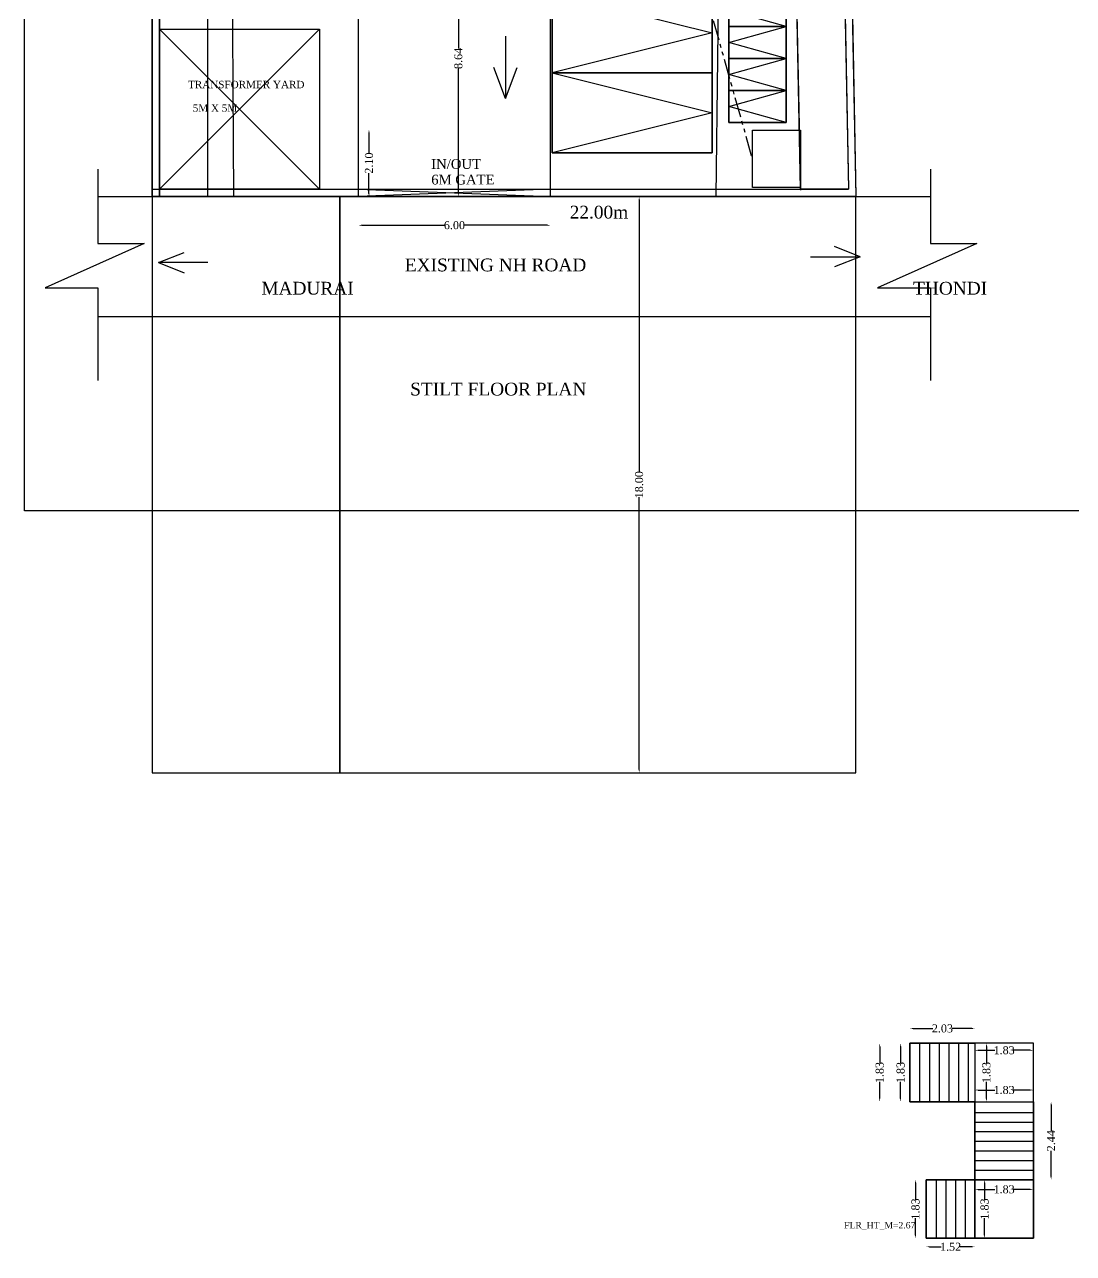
# Model space of a CAD drawing. Header units: metres. Extents: x 3520 to 17931, y 2577 to 6638.
# Drawn here: x 3520.48 to 3553.27, y 2583.76 to 2622.15 of the extents above; entities that cross this region are included whole.
import ezdxf

# ---------------------------------------------------------------- set-up
doc = ezdxf.new("R2010")
doc.units = ezdxf.units.M
doc.header["$MEASUREMENT"] = 0
doc.linetypes.add('PHANTOM2', pattern=[1.25, 0.625, -0.125, 0.125, -0.125, 0.125, -0.125])
for name, color, linetype in [('BLK_1_FLR_0_EXIT_WIDTH_STAIR', 1, 'Continuous'), ('BLK_1_FLR_0_STAIR_1', 7, 'Continuous'), ('BLK_1_FLR_0_STAIR_1_FLIGHT_1', 1, 'Continuous'), ('BLK_1_FLR_0_STAIR_1_FLIGHT_2', 1, 'Continuous'), ('BLK_1_FLR_0_STAIR_1_FLIGHT_3', 1, 'Continuous'), ('BLK_1_FLR_0_STAIR_1_LANDING_1', 1, 'Continuous'), ('BLK_1_FLR_0_STAIR_1_LANDING_2', 1, 'Continuous'), ('BLK_1_LVL_0_FRONT_SETBACK', 7, 'Continuous'), ('LOCATION_PLAN', 7, 'Continuous'), ('MAIN_GATE', 7, 'Continuous'), ('NOTIFIED_ROAD', 7, 'Continuous'), ('PARKING_SLOT', 7, 'Continuous'), ('PLOT_BOUNDARY', 7, 'Continuous'), ('ROAD_WIDTH', 7, 'Continuous'), ('RWH_1', 7, 'Continuous'), ('SEGREGATED_TOILET', 1, 'Continuous'), ('TRANSFORMER_YARD', 7, 'Continuous'), ('TWO_WHEELER_PARKING', 7, 'Continuous')]:
    doc.layers.add(name, color=color, linetype=linetype)
doc.styles.add('ANAND', font='times.ttf')
doc.styles.get("Standard").update_dxf_attribs({"font": 'times.ttf'})
doc.dimstyles.new('STANDARD$0', dxfattribs={"dimtxt": 0.25, "dimasz": 0.1, "dimexe": 2, "dimexo": 2, "dimgap": 0, "dimtad": 0, "dimzin": 0, "dimdsep": 46, "dimtxsty": 'ANAND', "dimcen": 0.0625, "dimdle": 2.5, "dimse1": 1, "dimse2": 1, "dimclrd": 2, "dimclre": 9, "dimadec": 0, "dimazin": 0, "dimtfac": 1, "dimtix": 1, "dimtofl": 0, "dimtmove": 2, "dimatfit": 3, "dimldrblk": 'OBLIQUE', "dimfxl": 0, "dimtolj": 1, "dimtzin": 0, "dimarcsym": 0})

# ---------------------------------------------------------------- blocks, each defined once
blk = doc.blocks.new('*D27')
at = {"color": 2, "lineweight": -2}
for p, q in [((3534.042, 2625.317), (3534.042, 2621.403)), ((3534.042, 2616.878), (3534.042, 2620.792))]:
    blk.add_line(p, q, dxfattribs=at)
at = {"color": 2}
for points in [[(3534.026, 2625.317), (3534.059, 2625.317), (3534.042, 2625.417)], [(3534.026, 2616.878), (3534.059, 2616.878), (3534.042, 2616.778)]]:
    blk.add_solid(points, dxfattribs=at)
at = {"layer": 'Defpoints', "color": 0}
for p in [(3533.595, 2625.417), (3533.595, 2616.778), (3534.042, 2616.778)]:
    blk.add_point(p, dxfattribs=at)
at = {"color": 0, "insert": (3534.042, 2621.097), "char_height": 0.25, "attachment_point": 5, "rotation": 90, "style": 'ANAND'}
blk.add_mtext('\\A1;8.64', dxfattribs=at)
blk = doc.blocks.new('_Oblique')
at = {"color": 0, "linetype": 'ByBlock', "lineweight": -2}
blk.add_line((-0.5, -0.5), (0.5, 0.5), dxfattribs=at)
blk = doc.blocks.new('*D69')
at = {"layer": 'Defpoints', "color": 0}
for p in [(3530.92, 2618.878), (3531.248, 2618.878), (3530.92, 2616.778)]:
    blk.add_point(p, dxfattribs=at)
at = {"layer": 'MAIN_GATE', "color": 2, "lineweight": -2}
for p, q in [((3531.248, 2618.778), (3531.248, 2618.141)), ((3531.248, 2616.878), (3531.248, 2617.516))]:
    blk.add_line(p, q, dxfattribs=at)
at = {"layer": 'MAIN_GATE', "color": 2}
for points in [[(3531.231, 2618.778), (3531.265, 2618.778), (3531.248, 2618.878)], [(3531.231, 2616.878), (3531.265, 2616.878), (3531.248, 2616.778)]]:
    blk.add_solid(points, dxfattribs=at)
at = {"layer": 'MAIN_GATE', "color": 0, "insert": (3531.248, 2617.828), "char_height": 0.25, "attachment_point": 5, "rotation": 90, "style": 'ANAND'}
blk.add_mtext('\\A1;2.10', dxfattribs=at)
blk = doc.blocks.new('*D70')
at = {"layer": 'Defpoints', "color": 0}
for p in [(3530.92, 2616.778), (3536.92, 2616.778), (3536.92, 2615.885)]:
    blk.add_point(p, dxfattribs=at)
at = {"layer": 'MAIN_GATE', "color": 2, "lineweight": -2}
for p, q in [((3531.02, 2615.885), (3533.612, 2615.885)), ((3536.82, 2615.885), (3534.229, 2615.885))]:
    blk.add_line(p, q, dxfattribs=at)
at = {"layer": 'MAIN_GATE', "color": 2}
for points in [[(3531.02, 2615.902), (3531.02, 2615.868), (3530.92, 2615.885)], [(3536.82, 2615.902), (3536.82, 2615.868), (3536.92, 2615.885)]]:
    blk.add_solid(points, dxfattribs=at)
at = {"layer": 'MAIN_GATE', "color": 0, "insert": (3533.92, 2615.885), "char_height": 0.25, "attachment_point": 5, "style": 'ANAND'}
blk.add_mtext('\\A1;6.00', dxfattribs=at)
blk = doc.blocks.new('*D71')
at = {"layer": 'Defpoints', "color": 0}
for p in [(3539.071, 2616.778), (3539.071, 2598.778), (3539.694, 2598.778)]:
    blk.add_point(p, dxfattribs=at)
at = {"layer": 'NOTIFIED_ROAD', "color": 2, "lineweight": -2}
for p, q in [((3539.694, 2616.678), (3539.694, 2608.165)), ((3539.694, 2598.878), (3539.694, 2607.391))]:
    blk.add_line(p, q, dxfattribs=at)
at = {"layer": 'NOTIFIED_ROAD', "color": 2}
for points in [[(3539.677, 2616.678), (3539.711, 2616.678), (3539.694, 2616.778)], [(3539.677, 2598.878), (3539.711, 2598.878), (3539.694, 2598.778)]]:
    blk.add_solid(points, dxfattribs=at)
at = {"layer": 'NOTIFIED_ROAD', "color": 0, "insert": (3539.694, 2607.778), "char_height": 0.25, "attachment_point": 5, "rotation": 90, "style": 'ANAND'}
blk.add_mtext('\\A1;18.00', dxfattribs=at)
blk = doc.blocks.new('*D124')
at = {"layer": 'BLK_1_FLR_0_STAIR_1_FLIGHT_3', "color": 2, "lineweight": -2}
for p, q in [((3548.769, 2583.968), (3549.135, 2583.968)), ((3550.088, 2583.968), (3549.722, 2583.968))]:
    blk.add_line(p, q, dxfattribs=at)
at = {"layer": 'BLK_1_FLR_0_STAIR_1_FLIGHT_3', "color": 2}
for points in [[(3548.769, 2583.985), (3548.769, 2583.952), (3548.669, 2583.968)], [(3550.088, 2583.985), (3550.088, 2583.952), (3550.188, 2583.968)]]:
    blk.add_solid(points, dxfattribs=at)
at = {"layer": 'Defpoints', "color": 0}
for p in [(3550.188, 2583.968), (3548.669, 2583.761), (3550.188, 2583.761)]:
    blk.add_point(p, dxfattribs=at)
at = {"layer": 'BLK_1_FLR_0_STAIR_1_FLIGHT_3', "color": 0, "insert": (3549.428, 2583.968), "char_height": 0.25, "attachment_point": 5, "style": 'ANAND'}
blk.add_mtext('\\A1;1.52', dxfattribs=at)
blk = doc.blocks.new('*D125')
at = {"layer": 'BLK_1_FLR_0_STAIR_1_FLIGHT_2', "color": 2, "lineweight": -2}
for p, q in [((3552.57, 2588.399), (3552.57, 2587.594)), ((3552.57, 2586.162), (3552.57, 2586.968))]:
    blk.add_line(p, q, dxfattribs=at)
at = {"layer": 'BLK_1_FLR_0_STAIR_1_FLIGHT_2', "color": 2}
for points in [[(3552.554, 2588.399), (3552.587, 2588.399), (3552.57, 2588.499)], [(3552.554, 2586.162), (3552.587, 2586.162), (3552.57, 2586.062)]]:
    blk.add_solid(points, dxfattribs=at)
at = {"layer": 'Defpoints', "color": 0}
for p in [(3550.997, 2588.499), (3552.57, 2588.499), (3550.997, 2586.062)]:
    blk.add_point(p, dxfattribs=at)
at = {"layer": 'BLK_1_FLR_0_STAIR_1_FLIGHT_2', "color": 0, "insert": (3552.57, 2587.281), "char_height": 0.25, "attachment_point": 5, "rotation": 90, "style": 'ANAND'}
blk.add_mtext('\\A1;2.44', dxfattribs=at)
blk = doc.blocks.new('*D126')
at = {"layer": 'BLK_1_FLR_0_STAIR_1_FLIGHT_1', "color": 2, "lineweight": -2}
for p, q in [((3548.257, 2590.789), (3548.869, 2590.789)), ((3550.088, 2590.789), (3549.476, 2590.789))]:
    blk.add_line(p, q, dxfattribs=at)
at = {"layer": 'BLK_1_FLR_0_STAIR_1_FLIGHT_1', "color": 2}
for points in [[(3548.257, 2590.806), (3548.257, 2590.772), (3548.157, 2590.789)], [(3550.088, 2590.806), (3550.088, 2590.772), (3550.188, 2590.789)]]:
    blk.add_solid(points, dxfattribs=at)
at = {"layer": 'Defpoints', "color": 0}
for p in [(3550.188, 2590.789), (3548.157, 2590.327), (3550.188, 2590.327)]:
    blk.add_point(p, dxfattribs=at)
at = {"layer": 'BLK_1_FLR_0_STAIR_1_FLIGHT_1', "color": 0, "insert": (3549.173, 2590.789), "char_height": 0.25, "attachment_point": 5, "style": 'ANAND'}
blk.add_mtext('\\A1;2.03', dxfattribs=at)
blk = doc.blocks.new('*D127')
at = {"layer": 'BLK_1_FLR_0_STAIR_1_FLIGHT_1', "color": 2, "lineweight": -2}
for p, q in [((3547.867, 2590.227), (3547.867, 2589.699)), ((3547.867, 2588.599), (3547.867, 2589.127))]:
    blk.add_line(p, q, dxfattribs=at)
at = {"layer": 'BLK_1_FLR_0_STAIR_1_FLIGHT_1', "color": 2}
for points in [[(3547.85, 2590.227), (3547.883, 2590.227), (3547.867, 2590.327)], [(3547.85, 2588.599), (3547.883, 2588.599), (3547.867, 2588.499)]]:
    blk.add_solid(points, dxfattribs=at)
at = {"layer": 'Defpoints', "color": 0}
for p in [(3548.157, 2590.327), (3547.867, 2588.499), (3548.157, 2588.499)]:
    blk.add_point(p, dxfattribs=at)
at = {"layer": 'BLK_1_FLR_0_STAIR_1_FLIGHT_1', "color": 0, "insert": (3547.867, 2589.413), "char_height": 0.25, "attachment_point": 5, "rotation": 90, "style": 'ANAND'}
blk.add_mtext('\\A1;1.83', dxfattribs=at)
blk = doc.blocks.new('*D128')
at = {"layer": 'BLK_1_FLR_0_STAIR_1_FLIGHT_2', "color": 2, "lineweight": -2}
for p, q in [((3550.288, 2588.866), (3550.816, 2588.866)), ((3551.916, 2588.866), (3551.388, 2588.866))]:
    blk.add_line(p, q, dxfattribs=at)
at = {"layer": 'BLK_1_FLR_0_STAIR_1_FLIGHT_2', "color": 2}
for points in [[(3550.288, 2588.883), (3550.288, 2588.849), (3550.188, 2588.866)], [(3551.916, 2588.883), (3551.916, 2588.849), (3552.016, 2588.866)]]:
    blk.add_solid(points, dxfattribs=at)
at = {"layer": 'Defpoints', "color": 0}
for p in [(3552.016, 2588.866), (3550.188, 2588.499), (3552.016, 2588.499)]:
    blk.add_point(p, dxfattribs=at)
at = {"layer": 'BLK_1_FLR_0_STAIR_1_FLIGHT_2', "color": 0, "insert": (3551.102, 2588.866), "char_height": 0.25, "attachment_point": 5, "style": 'ANAND'}
blk.add_mtext('\\A1;1.83', dxfattribs=at)
blk = doc.blocks.new('*D129')
at = {"layer": 'BLK_1_FLR_0_STAIR_1_FLIGHT_3', "color": 2, "lineweight": -2}
for p, q in [((3548.333, 2585.962), (3548.333, 2585.435)), ((3548.333, 2584.335), (3548.333, 2584.863))]:
    blk.add_line(p, q, dxfattribs=at)
at = {"layer": 'BLK_1_FLR_0_STAIR_1_FLIGHT_3', "color": 2}
for points in [[(3548.316, 2585.962), (3548.35, 2585.962), (3548.333, 2586.062)], [(3548.316, 2584.335), (3548.35, 2584.335), (3548.333, 2584.235)]]:
    blk.add_solid(points, dxfattribs=at)
at = {"layer": 'Defpoints', "color": 0}
for p in [(3548.669, 2586.062), (3548.333, 2584.235), (3548.669, 2584.235)]:
    blk.add_point(p, dxfattribs=at)
at = {"layer": 'BLK_1_FLR_0_STAIR_1_FLIGHT_3', "color": 0, "insert": (3548.333, 2585.149), "char_height": 0.25, "attachment_point": 5, "rotation": 90, "style": 'ANAND'}
blk.add_mtext('\\A1;1.83', dxfattribs=at)
blk = doc.blocks.new('*D130')
at = {"layer": 'BLK_1_FLR_0_STAIR_1_LANDING_2', "color": 2, "lineweight": -2}
for p, q in [((3550.492, 2585.962), (3550.492, 2585.435)), ((3550.492, 2584.335), (3550.492, 2584.863))]:
    blk.add_line(p, q, dxfattribs=at)
at = {"layer": 'BLK_1_FLR_0_STAIR_1_LANDING_2', "color": 2}
for points in [[(3550.475, 2585.962), (3550.508, 2585.962), (3550.492, 2586.062)], [(3550.475, 2584.335), (3550.508, 2584.335), (3550.492, 2584.235)]]:
    blk.add_solid(points, dxfattribs=at)
at = {"layer": 'Defpoints', "color": 0}
for p in [(3550.461, 2586.062), (3550.461, 2584.235), (3550.492, 2584.235)]:
    blk.add_point(p, dxfattribs=at)
at = {"layer": 'BLK_1_FLR_0_STAIR_1_LANDING_2', "color": 0, "insert": (3550.492, 2585.149), "char_height": 0.25, "attachment_point": 5, "rotation": 90, "style": 'ANAND'}
blk.add_mtext('\\A1;1.83', dxfattribs=at)
blk = doc.blocks.new('*D131')
at = {"layer": 'BLK_1_FLR_0_STAIR_1_LANDING_2', "color": 2, "lineweight": -2}
for p, q in [((3550.288, 2585.762), (3550.816, 2585.762)), ((3551.916, 2585.762), (3551.388, 2585.762))]:
    blk.add_line(p, q, dxfattribs=at)
at = {"layer": 'BLK_1_FLR_0_STAIR_1_LANDING_2', "color": 2}
for points in [[(3550.288, 2585.779), (3550.288, 2585.746), (3550.188, 2585.762)], [(3551.916, 2585.779), (3551.916, 2585.746), (3552.016, 2585.762)]]:
    blk.add_solid(points, dxfattribs=at)
at = {"layer": 'Defpoints', "color": 0}
for p in [(3550.188, 2585.812), (3552.016, 2585.812), (3552.016, 2585.762)]:
    blk.add_point(p, dxfattribs=at)
at = {"layer": 'BLK_1_FLR_0_STAIR_1_LANDING_2', "color": 0, "insert": (3551.102, 2585.762), "char_height": 0.25, "attachment_point": 5, "style": 'ANAND'}
blk.add_mtext('\\A1;1.83', dxfattribs=at)
blk = doc.blocks.new('*D132')
at = {"layer": 'BLK_1_FLR_0_STAIR_1_LANDING_1', "color": 2, "lineweight": -2}
for p, q in [((3550.288, 2590.108), (3550.816, 2590.108)), ((3551.916, 2590.108), (3551.388, 2590.108))]:
    blk.add_line(p, q, dxfattribs=at)
at = {"layer": 'BLK_1_FLR_0_STAIR_1_LANDING_1', "color": 2}
for points in [[(3550.288, 2590.125), (3550.288, 2590.091), (3550.188, 2590.108)], [(3551.916, 2590.125), (3551.916, 2590.091), (3552.016, 2590.108)]]:
    blk.add_solid(points, dxfattribs=at)
at = {"layer": 'Defpoints', "color": 0}
for p in [(3550.188, 2590.117), (3552.016, 2590.117), (3552.016, 2590.108)]:
    blk.add_point(p, dxfattribs=at)
at = {"layer": 'BLK_1_FLR_0_STAIR_1_LANDING_1', "color": 0, "insert": (3551.102, 2590.108), "char_height": 0.25, "attachment_point": 5, "style": 'ANAND'}
blk.add_mtext('\\A1;1.83', dxfattribs=at)
blk = doc.blocks.new('*D133')
at = {"layer": 'BLK_1_FLR_0_STAIR_1_LANDING_1', "color": 2, "lineweight": -2}
for p, q in [((3550.55, 2590.227), (3550.55, 2589.699)), ((3550.55, 2588.599), (3550.55, 2589.127))]:
    blk.add_line(p, q, dxfattribs=at)
at = {"layer": 'BLK_1_FLR_0_STAIR_1_LANDING_1', "color": 2}
for points in [[(3550.533, 2590.227), (3550.567, 2590.227), (3550.55, 2590.327)], [(3550.533, 2588.599), (3550.567, 2588.599), (3550.55, 2588.499)]]:
    blk.add_solid(points, dxfattribs=at)
at = {"layer": 'Defpoints', "color": 0}
for p in [(3550.55, 2590.327), (3550.55, 2588.499), (3550.55, 2588.499)]:
    blk.add_point(p, dxfattribs=at)
at = {"layer": 'BLK_1_FLR_0_STAIR_1_LANDING_1', "color": 0, "insert": (3550.55, 2589.413), "char_height": 0.25, "attachment_point": 5, "rotation": 90, "style": 'ANAND'}
blk.add_mtext('\\A1;1.83', dxfattribs=at)
blk = doc.blocks.new('*D134')
at = {"layer": 'BLK_1_FLR_0_EXIT_WIDTH_STAIR', "color": 2, "lineweight": -2}
for p, q in [((3547.212, 2590.227), (3547.212, 2589.699)), ((3547.212, 2588.599), (3547.212, 2589.127))]:
    blk.add_line(p, q, dxfattribs=at)
at = {"layer": 'BLK_1_FLR_0_EXIT_WIDTH_STAIR', "color": 2}
for points in [[(3547.195, 2590.227), (3547.228, 2590.227), (3547.212, 2590.327)], [(3547.195, 2588.599), (3547.228, 2588.599), (3547.212, 2588.499)]]:
    blk.add_solid(points, dxfattribs=at)
at = {"layer": 'Defpoints', "color": 0}
for p in [(3548.157, 2590.327), (3547.212, 2588.499), (3548.157, 2588.499)]:
    blk.add_point(p, dxfattribs=at)
at = {"layer": 'BLK_1_FLR_0_EXIT_WIDTH_STAIR', "color": 0, "insert": (3547.212, 2589.413), "char_height": 0.25, "attachment_point": 5, "rotation": 90, "style": 'ANAND'}
blk.add_mtext('\\A1;1.83', dxfattribs=at)
blk = doc.blocks.new('*D135')
at = {"layer": 'Defpoints', "color": 0}
for p in [(3533.645, 2652.022), (3533.645, 2652.022), (3543.235, 2617.96)]:
    blk.add_point(p, dxfattribs=at)
at = {"layer": 'SEGREGATED_TOILET', "color": 2, "linetype": 'PHANTOM2', "lineweight": -2}
for p, q in [((3533.672, 2651.926), (3538.331, 2635.376)), ((3543.208, 2618.057), (3538.548, 2634.606))]:
    blk.add_line(p, q, dxfattribs=at)
at = {"layer": 'SEGREGATED_TOILET', "color": 2}
for points in [[(3533.688, 2651.93), (3533.656, 2651.921), (3533.645, 2652.022)], [(3543.224, 2618.061), (3543.192, 2618.052), (3543.235, 2617.96)]]:
    blk.add_solid(points, dxfattribs=at)
at = {"layer": 'SEGREGATED_TOILET', "color": 0, "insert": (3538.44, 2634.991), "char_height": 0.25, "attachment_point": 5, "rotation": 285.7249, "style": 'ANAND'}
blk.add_mtext('\\A1;35.39', dxfattribs=at)

msp = doc.modelspace()

# ---------------------------------------------------------------- hatches: boundary and pattern name
h = msp.add_hatch()
h.set_pattern_fill('ANSI31', color=256, scale=0.888462)
h.set_pattern_definition([(45, (1575.42363, 3656.56344), (-0.0785296473, 0.0785296473), [])])
h.paths.add_polyline_path([(3540.143, 2683.065), (3537.808, 2683.065), (3537.808, 2682.456), (3538.036, 2682.456), (3538.036, 2682.837), (3539.915, 2682.837), (3539.915, 2680.857), (3538.036, 2680.857), (3538.036, 2681.237), (3537.808, 2681.237), (3537.808, 2680.628), (3540.143, 2680.628)])
h.paths.add_polyline_path([(3542.988, 2674.575), (3542.988, 2675.876), (3542.195, 2675.876), (3542.195, 2674.575)], flags=9)
h.paths.add_polyline_path([(3543.768, 2654.385), (3543.768, 2656.123), (3542.876, 2656.123), (3542.876, 2654.385)], flags=9)
h.paths.add_polyline_path([(3541.524, 2685.98), (3541.524, 2687.282), (3540.732, 2687.282), (3540.732, 2685.98)], flags=9)
h.paths.add_polyline_path([(3543.058, 2678.961), (3544.36, 2678.961), (3544.36, 2679.754), (3543.058, 2679.754)], flags=9)
h.paths.add_polyline_path([(3538.76, 2683.715), (3538.76, 2684.245), (3538.363, 2684.245), (3538.363, 2683.715)], flags=9)
h.paths.add_polyline_path([(3538.934, 2679.451), (3538.934, 2679.98), (3538.538, 2679.98), (3538.538, 2679.451)], flags=9)
h.paths.add_polyline_path([(3539.796, 2681.583), (3539.796, 2682.113), (3539.399, 2682.113), (3539.399, 2681.583)], flags=25)
h.paths.add_polyline_path([(3538.712, 2682.296), (3539.241, 2682.296), (3539.241, 2682.692), (3538.712, 2682.692)], flags=25)
h.paths.add_polyline_path([(3541.817, 2681.523), (3541.817, 2682.174), (3541.421, 2682.174), (3541.421, 2681.523)], flags=9)
h.paths.add_polyline_path([(3532.574, 2678.798), (3533.346, 2678.798), (3533.346, 2679.194), (3532.574, 2679.194)], flags=9)
h.paths.add_polyline_path([(3531.559, 2682.746), (3533.17, 2682.746), (3533.17, 2683.031), (3531.559, 2683.031)], flags=9)
h.paths.add_polyline_path([(3538.575, 2681.625), (3539.214, 2681.625), (3539.214, 2681.974), (3538.575, 2681.974)], flags=25)
h.paths.add_polyline_path([(3529.294, 2619.325), (3530.883, 2619.325), (3530.883, 2619.595), (3529.294, 2619.595)], flags=9)
h.paths.add_polyline_path([(3538.223, 2619.354), (3539.811, 2619.354), (3539.811, 2619.623), (3538.223, 2619.623)], flags=9)
h.paths.add_polyline_path([(3538.754, 2621.658), (3540.869, 2621.658), (3540.869, 2622.146), (3538.754, 2622.146)], flags=9)
h.paths.add_polyline_path([(3528.3, 2621.658), (3530.415, 2621.658), (3530.415, 2622.146), (3528.3, 2622.146)], flags=9)
h.paths.add_polyline_path([(3533.917, 2624.363), (3535.287, 2624.363), (3535.287, 2624.743), (3533.917, 2624.743)], flags=9)
h.paths.add_polyline_path([(3524.75, 2681.596), (3525.935, 2681.596), (3525.935, 2682.032), (3524.75, 2682.032)], flags=9)
h.paths.add_polyline_path([(3539.833, 2623.708), (3541.589, 2623.708), (3541.589, 2624.183), (3539.833, 2624.183)], flags=9)
h.paths.add_polyline_path([(3527.649, 2623.708), (3529.404, 2623.708), (3529.404, 2624.183), (3527.649, 2624.183)], flags=9)
h.paths.add_polyline_path([(3531.304, 2681.274), (3533.969, 2681.274), (3533.969, 2681.844), (3531.304, 2681.844)], flags=9)
h.paths.add_polyline_path([(3539.486, 2620.353), (3541.242, 2620.353), (3541.242, 2620.828), (3539.486, 2620.828)], flags=9)
h.paths.add_polyline_path([(3527.622, 2620.353), (3529.378, 2620.353), (3529.378, 2620.828), (3527.622, 2620.828)], flags=9)
h.paths.add_polyline_path([(3528.044, 2618.32), (3530.35, 2618.32), (3530.35, 2618.795), (3528.044, 2618.795)], flags=9)
h.paths.add_polyline_path([(3524.215, 2660.673), (3524.215, 2657.79), (3524.849, 2657.79), (3524.849, 2660.673)], flags=9)
h.paths.add_polyline_path([(3542.872, 2629.511), (3544.322, 2629.511), (3544.322, 2630.144), (3542.872, 2630.144)], flags=9)
h.paths.add_polyline_path([(3524.835, 2629.511), (3526.284, 2629.511), (3526.284, 2630.144), (3524.835, 2630.144)], flags=9)
h.paths.add_polyline_path([(3536.727, 2683.82), (3537.078, 2683.82), (3537.078, 2684.169), (3536.727, 2684.169)], flags=9)
h.paths.add_polyline_path([(3530.817, 2651.515), (3535.422, 2651.515), (3535.422, 2652.782), (3530.817, 2652.782)], flags=9)
h.paths.add_polyline_path([(3542.983, 2617.369), (3544.201, 2617.369), (3544.201, 2618.002), (3542.983, 2618.002)], flags=9)
h.paths.add_polyline_path([(3524.692, 2617.369), (3526.413, 2617.369), (3526.413, 2618.002), (3524.692, 2618.002)], flags=9)
h.paths.add_polyline_path([(3529.921, 2661.061), (3529.921, 2657.383), (3530.555, 2657.383), (3530.555, 2661.061)], flags=9)
h.paths.add_polyline_path([(3535.618, 2660.573), (3535.618, 2657.864), (3536.251, 2657.864), (3536.251, 2660.573)], flags=9)
h.paths.add_polyline_path([(3532.166, 2636.361), (3536.986, 2636.361), (3536.986, 2636.994), (3532.166, 2636.994)], flags=9)

# ---------------------------------------------------------------- linework, layer by layer
for p, q in [((3545.056, 2688.364), (3546.471, 2616.778)), ((3543.331, 2688.096), (3544.736, 2616.979)), ((3544.83, 2688.125), (3546.236, 2617.008)), ((3524.471, 2687.578), (3524.471, 2616.778)), ((3524.701, 2687.357), (3524.701, 2616.778)), ((3526.201, 2687.357), (3526.201, 2616.778)), ((3530.92, 2616.778), (3530.92, 2679.072)), ((3536.92, 2616.778), (3536.92, 2679.072)), ((3535.514, 2621.795), (3535.514, 2619.842)), ((3535.514, 2619.842), (3535.152, 2620.818)), ((3535.514, 2619.842), (3535.876, 2620.818)), ((3522.775, 2617.638), (3522.775, 2615.315)), ((3548.799, 2617.638), (3548.799, 2615.315)), ((3524.471, 2617.008), (3546.236, 2617.008)), ((3530.92, 2617.008), (3536.92, 2616.778)), ((3536.92, 2617.008), (3530.92, 2616.778)), ((3522.775, 2616.778), (3548.799, 2616.778)), ((3524.471, 2616.778), (3545.794, 2616.778)), ((3524.471, 2616.778), (3546.471, 2616.778)), ((3524.223, 2615.315), (3521.123, 2613.931)), ((3522.775, 2615.315), (3524.223, 2615.315)), ((3524.67, 2614.717), (3525.473, 2615.036)), ((3546.599, 2614.901), (3545.796, 2615.22)), ((3550.247, 2615.315), (3547.147, 2613.931)), ((3548.799, 2615.315), (3550.247, 2615.315)), ((3526.215, 2614.717), (3524.67, 2614.717)), ((3524.67, 2614.717), (3525.473, 2614.399)), ((3545.054, 2614.901), (3546.599, 2614.901)), ((3546.599, 2614.901), (3545.796, 2614.582)), ((3521.123, 2613.931), (3522.775, 2613.931)), ((3522.775, 2613.931), (3522.775, 2611.038)), ((3547.147, 2613.931), (3548.799, 2613.931)), ((3548.799, 2613.931), (3548.799, 2611.038)), ((3522.775, 2613.036), (3548.799, 2613.036))]:
    msp.add_line(p, q)
msp.add_lwpolyline([(3520.483, 2710.351), (3679.581, 2710.351), (3679.581, 2606.963), (3520.483, 2606.963)], close=True)
for points in [[(3536.971, 2623.145), (3541.971, 2623.145), (3541.971, 2620.645), (3536.971, 2620.645), (3536.971, 2623.145), (3541.971, 2621.895), (3536.971, 2620.645)], [(3544.294, 2622.095), (3544.294, 2623.095), (3542.494, 2623.095), (3542.494, 2622.095), (3544.294, 2622.095), (3542.494, 2622.595), (3544.294, 2623.095)], [(3524.701, 2617.008), (3524.701, 2622.008), (3529.701, 2622.008), (3529.701, 2617.008), (3524.701, 2617.008)], [(3529.701, 2622.008), (3524.701, 2617.008)], [(3524.701, 2622.008), (3529.701, 2617.008)], [(3544.294, 2621.095), (3544.294, 2622.095), (3542.494, 2622.095), (3542.494, 2621.095), (3544.294, 2621.095), (3542.494, 2621.595), (3544.294, 2622.095)], [(3544.294, 2620.095), (3544.294, 2621.095), (3542.494, 2621.095), (3542.494, 2620.095), (3544.294, 2620.095), (3542.494, 2620.595), (3544.294, 2621.095)], [(3536.971, 2620.645), (3541.971, 2620.645), (3541.971, 2618.145), (3536.971, 2618.145), (3536.971, 2620.645), (3541.971, 2619.395), (3536.971, 2618.145)], [(3544.294, 2619.095), (3544.294, 2620.095), (3542.494, 2620.095), (3542.494, 2619.095), (3544.294, 2619.095), (3542.494, 2619.595), (3544.294, 2620.095)]]:
    msp.add_lwpolyline(points)
at = {"layer": 'BLK_1_FLR_0_STAIR_1', "color": 1}
msp.add_lwpolyline([(3548.157, 2590.327), (3548.157, 2588.499), (3550.188, 2588.499), (3550.188, 2586.062), (3548.669, 2586.062), (3548.669, 2584.235), (3552.016, 2584.235), (3552.016, 2590.327), (3548.157, 2590.327)], dxfattribs=at)
at = {"layer": 'BLK_1_FLR_0_STAIR_1_FLIGHT_1', "color": 7}
for p, q in [((3548.157, 2590.327), (3548.157, 2588.499)), ((3548.461, 2590.327), (3548.461, 2588.499)), ((3548.765, 2590.327), (3548.765, 2588.499)), ((3549.069, 2590.327), (3549.069, 2588.499)), ((3549.373, 2590.327), (3549.373, 2588.499)), ((3549.676, 2590.327), (3549.676, 2588.499)), ((3549.98, 2590.327), (3549.98, 2588.499))]:
    msp.add_line(p, q, dxfattribs=at)
msp.add_lwpolyline([(3548.157, 2590.327), (3550.188, 2590.327), (3550.188, 2588.499), (3548.157, 2588.499)], close=True, dxfattribs=at)
at = {"layer": 'BLK_1_FLR_0_STAIR_1_FLIGHT_2', "color": 7}
for p, q in [((3550.188, 2588.499), (3552.016, 2588.499)), ((3550.188, 2588.168), (3552.016, 2588.168)), ((3550.188, 2587.867), (3552.016, 2587.867)), ((3550.188, 2587.566), (3552.016, 2587.566)), ((3550.188, 2587.266), (3552.016, 2587.266)), ((3550.188, 2586.965), (3552.016, 2586.965)), ((3550.188, 2586.664), (3552.016, 2586.664)), ((3550.188, 2586.363), (3552.016, 2586.363)), ((3550.188, 2586.062), (3552.016, 2586.062))]:
    msp.add_line(p, q, dxfattribs=at)
msp.add_lwpolyline([(3550.188, 2588.499), (3552.016, 2588.499), (3552.016, 2586.062), (3550.188, 2586.062)], close=True, dxfattribs=at)
at = {"layer": 'BLK_1_FLR_0_STAIR_1_FLIGHT_3', "color": 7}
for p, q in [((3548.669, 2586.062), (3548.669, 2584.235)), ((3548.973, 2586.062), (3548.973, 2584.235)), ((3549.276, 2586.067), (3549.276, 2584.239)), ((3549.58, 2586.062), (3549.58, 2584.235)), ((3549.884, 2586.062), (3549.884, 2584.235)), ((3550.188, 2586.062), (3550.188, 2584.235))]:
    msp.add_line(p, q, dxfattribs=at)
msp.add_lwpolyline([(3548.669, 2586.062), (3550.188, 2586.062), (3550.188, 2584.235), (3548.669, 2584.235)], close=True, dxfattribs=at)
at = {"layer": 'BLK_1_FLR_0_STAIR_1_LANDING_1', "color": 7}
msp.add_lwpolyline([(3550.188, 2588.499), (3552.016, 2588.499), (3552.016, 2590.327), (3550.188, 2590.327)], close=True, dxfattribs=at)
at = {"layer": 'BLK_1_FLR_0_STAIR_1_LANDING_2', "color": 7}
msp.add_lwpolyline([(3550.188, 2586.062), (3552.016, 2586.062), (3552.016, 2584.235), (3550.188, 2584.235)], close=True, dxfattribs=at)
at = {"layer": 'BLK_1_LVL_0_FRONT_SETBACK', "color": 2}
msp.add_lwpolyline([(3542.194, 2625.417), (3542.194, 2625.417), (3542.093, 2616.778), (3527.021, 2616.778), (3526.971, 2625.417), (3526.971, 2625.417), (3542.194, 2625.417)], close=True, dxfattribs=at)
at = {"layer": 'LOCATION_PLAN', "color": 7}
msp.add_lwpolyline([(3520.483, 2710.351), (3679.581, 2710.351), (3679.581, 2606.963), (3520.483, 2606.963)], close=True, dxfattribs=at)
at = {"layer": 'MAIN_GATE', "color": 57}
msp.add_lwpolyline([(3530.92, 2616.778), (3536.92, 2616.778)], dxfattribs=at)
at = {"layer": 'NOTIFIED_ROAD', "color": 1}
msp.add_lwpolyline([(3524.471, 2616.778), (3524.471, 2598.778), (3546.471, 2598.778), (3546.471, 2616.778), (3524.471, 2616.778)], dxfattribs=at)
at = {"layer": 'PARKING_SLOT', "color": 30}
for points in [[(3541.971, 2623.145), (3536.971, 2623.145), (3536.971, 2620.645), (3541.971, 2620.645)], [(3541.971, 2620.645), (3536.971, 2620.645), (3536.971, 2618.145), (3541.971, 2618.145)]]:
    msp.add_lwpolyline(points, close=True, dxfattribs=at)
at = {"layer": 'PLOT_BOUNDARY', "color": 70}
msp.add_lwpolyline([(3524.471, 2616.778), (3524.471, 2687.578), (3545.056, 2688.364), (3546.471, 2616.778), (3524.471, 2616.778)], close=True, dxfattribs=at)
at = {"layer": 'ROAD_WIDTH', "color": 1}
msp.add_lwpolyline([(3530.341, 2616.778), (3530.341, 2598.778)], close=True, dxfattribs=at)
at = {"layer": 'RWH_1', "color": 130}
msp.add_lwpolyline([(3524.701, 2616.778), (3524.701, 2687.357), (3544.83, 2688.125), (3546.236, 2617.008), (3544.736, 2617.008), (3543.361, 2686.568), (3526.201, 2685.913), (3526.201, 2616.778), (3524.701, 2616.778)], dxfattribs=at)
at = {"layer": 'SEGREGATED_TOILET', "color": 1}
msp.add_lwpolyline([(3543.235, 2618.86), (3544.735, 2618.86), (3544.735, 2617.06), (3543.235, 2617.06)], close=True, dxfattribs=at)
at = {"layer": 'TRANSFORMER_YARD', "color": 7}
msp.add_lwpolyline([(3524.701, 2622.008), (3529.701, 2622.008), (3529.701, 2617.008), (3524.701, 2617.008)], close=True, dxfattribs=at)
at = {"layer": 'TWO_WHEELER_PARKING', "color": 2}
for points in [[(3542.494, 2623.095), (3544.294, 2623.095), (3544.294, 2622.095), (3542.494, 2622.095)], [(3542.494, 2622.095), (3544.294, 2622.095), (3544.294, 2621.095), (3542.494, 2621.095)], [(3542.494, 2621.095), (3544.294, 2621.095), (3544.294, 2620.095), (3542.494, 2620.095)], [(3542.494, 2620.095), (3544.294, 2620.095), (3544.294, 2619.095), (3542.494, 2619.095)]]:
    msp.add_lwpolyline(points, close=True, dxfattribs=at)

# ---------------------------------------------------------------- texts
for s, p in [('TRANSFORMER YARD', (3525.593, 2620.167)), ('5M X 5M', (3525.74, 2619.432))]:
    msp.add_text(s, height=0.23).set_placement(p)
for s, p in [('IN/OUT', (3533.194, 2617.646)), ('6M GATE', (3533.194, 2617.159))]:
    msp.add_text(s, height=0.3043, rotation=360).set_placement(p)
at = {"char_height": 0.4, "width": 9.83219, "attachment_point": 3}
for s, insert in [('22.00m', (3539.351, 2616.494)), ('EXISTING NH ROAD', (3538.041, 2614.844)), ('MADURAI', (3530.77, 2614.117)), ('THONDI', (3550.571, 2614.117)), ('STILT FLOOR PLAN', (3538.041, 2610.966))]:
    msp.add_mtext(s, dxfattribs=dict(at, insert=insert))
at = {"layer": 'BLK_1_FLR_0_STAIR_1', "color": 1, "insert": (3546.101, 2584.743), "char_height": 0.2, "attachment_point": 1}
msp.add_mtext_dynamic_manual_height_columns('FLR_HT_M=2.67', width=2.8071, gutter_width=1, heights=[0], dxfattribs=at)

# ---------------------------------------------------------------- dimensions: what is measured, and where the dimension line sits
dim = msp.add_linear_dim(base=(3534.042, 2616.778), p1=(3533.595, 2625.417), p2=(3533.595, 2616.778), angle=90, dimstyle='STANDARD$0', override={"dimfxl": 0.18, "dimfxlon": 1})
dim.commit()
dim.dimension.update_dxf_attribs({"geometry": '*D27', "text_midpoint": (3534.042, 2621.097)})
at = {"layer": 'BLK_1_FLR_0_EXIT_WIDTH_STAIR', "color": 1}
dim = msp.add_linear_dim(base=(3547.212, 2588.499), p1=(3548.157, 2590.327), p2=(3548.157, 2588.499), angle=90, dimstyle='STANDARD$0', dxfattribs=at)
dim.commit()
dim.dimension.update_dxf_attribs({"geometry": '*D134', "text_midpoint": (3547.212, 2589.413)})
at = {"layer": 'BLK_1_FLR_0_STAIR_1_FLIGHT_1', "color": 1}
dim = msp.add_linear_dim(base=(3550.188, 2590.789), p1=(3548.157, 2590.327), p2=(3550.188, 2590.327), dimstyle='STANDARD$0', dxfattribs=at)
dim.commit()
dim.dimension.update_dxf_attribs({"geometry": '*D126', "text_midpoint": (3549.173, 2590.789)})
at = {"layer": 'BLK_1_FLR_0_STAIR_1_FLIGHT_1', "color": 2}
dim = msp.add_linear_dim(base=(3547.867, 2588.499), p1=(3548.157, 2590.327), p2=(3548.157, 2588.499), angle=90, dimstyle='STANDARD$0', dxfattribs=at)
dim.commit()
dim.dimension.update_dxf_attribs({"geometry": '*D127', "text_midpoint": (3547.867, 2589.413)})
at = {"layer": 'BLK_1_FLR_0_STAIR_1_FLIGHT_2', "color": 2}
dim = msp.add_linear_dim(base=(3552.016, 2588.866), p1=(3550.188, 2588.499), p2=(3552.016, 2588.499), dimstyle='STANDARD$0', dxfattribs=at)
dim.commit()
dim.dimension.update_dxf_attribs({"geometry": '*D128', "text_midpoint": (3551.102, 2588.866)})
at = {"layer": 'BLK_1_FLR_0_STAIR_1_FLIGHT_2', "color": 1}
dim = msp.add_linear_dim(base=(3552.57, 2588.499), p1=(3550.997, 2586.062), p2=(3550.997, 2588.499), angle=90, dimstyle='STANDARD$0', dxfattribs=at)
dim.commit()
dim.dimension.update_dxf_attribs({"geometry": '*D125', "text_midpoint": (3552.57, 2587.281)})
at = {"layer": 'BLK_1_FLR_0_STAIR_1_FLIGHT_3', "color": 2}
dim = msp.add_linear_dim(base=(3548.333, 2584.235), p1=(3548.669, 2586.062), p2=(3548.669, 2584.235), angle=90, dimstyle='STANDARD$0', dxfattribs=at)
dim.commit()
dim.dimension.update_dxf_attribs({"geometry": '*D129', "text_midpoint": (3548.333, 2585.149)})
at = {"layer": 'BLK_1_FLR_0_STAIR_1_FLIGHT_3', "color": 1}
dim = msp.add_linear_dim(base=(3550.188, 2583.968), p1=(3548.669, 2583.761), p2=(3550.188, 2583.761), dimstyle='STANDARD$0', dxfattribs=at)
dim.commit()
dim.dimension.update_dxf_attribs({"geometry": '*D124', "text_midpoint": (3549.428, 2583.968)})
at = {"layer": 'BLK_1_FLR_0_STAIR_1_LANDING_1', "color": 2}
dim = msp.add_linear_dim(base=(3552.016, 2590.108), p1=(3550.188, 2590.117), p2=(3552.016, 2590.117), dimstyle='STANDARD$0', dxfattribs=at)
dim.commit()
dim.dimension.update_dxf_attribs({"geometry": '*D132', "text_midpoint": (3551.102, 2590.108)})
at = {"layer": 'BLK_1_FLR_0_STAIR_1_LANDING_1', "color": 1}
dim = msp.add_linear_dim(base=(3550.55, 2588.499), p1=(3550.55, 2590.327), p2=(3550.55, 2588.499), angle=90, dimstyle='STANDARD$0', dxfattribs=at)
dim.commit()
dim.dimension.update_dxf_attribs({"geometry": '*D133', "text_midpoint": (3550.55, 2589.413)})
at = {"layer": 'BLK_1_FLR_0_STAIR_1_LANDING_2', "color": 2}
dim = msp.add_linear_dim(base=(3552.016, 2585.762), p1=(3550.188, 2585.812), p2=(3552.016, 2585.812), dimstyle='STANDARD$0', dxfattribs=at)
dim.commit()
dim.dimension.update_dxf_attribs({"geometry": '*D131', "text_midpoint": (3551.102, 2585.762)})
at = {"layer": 'BLK_1_FLR_0_STAIR_1_LANDING_2', "color": 1}
dim = msp.add_linear_dim(base=(3550.492, 2584.235), p1=(3550.461, 2586.062), p2=(3550.461, 2584.235), angle=90, dimstyle='STANDARD$0', dxfattribs=at)
dim.commit()
dim.dimension.update_dxf_attribs({"geometry": '*D130', "text_midpoint": (3550.492, 2585.149)})
at = {"layer": 'MAIN_GATE', "color": 1}
dim = msp.add_linear_dim(base=(3531.248, 2618.878), p1=(3530.92, 2616.778), p2=(3530.92, 2618.878), angle=90, dimstyle='STANDARD$0', dxfattribs=at)
dim.commit()
dim.dimension.update_dxf_attribs({"geometry": '*D69', "text_midpoint": (3531.248, 2617.828)})
at = {"layer": 'MAIN_GATE', "color": 2}
dim = msp.add_linear_dim(base=(3536.92, 2615.885), p1=(3530.92, 2616.778), p2=(3536.92, 2616.778), dimstyle='STANDARD$0', dxfattribs=at)
dim.commit()
dim.dimension.update_dxf_attribs({"geometry": '*D70', "text_midpoint": (3533.92, 2615.885)})
at = {"layer": 'NOTIFIED_ROAD', "color": 1}
dim = msp.add_linear_dim(base=(3539.694, 2598.778), p1=(3539.071, 2616.778), p2=(3539.071, 2598.778), angle=90, dimstyle='STANDARD$0', dxfattribs=at)
dim.commit()
dim.dimension.update_dxf_attribs({"geometry": '*D71', "text_midpoint": (3539.694, 2607.778)})
at = {"layer": 'SEGREGATED_TOILET', "color": 1}
dim = msp.add_aligned_dim(p1=(3543.235, 2617.96), p2=(3533.645, 2652.022), distance=0, dimstyle='STANDARD$0', override={"dimfxl": 75, "dimarcsym": 2}, dxfattribs=at)
dim.commit()
dim.dimension.update_dxf_attribs({"geometry": '*D135', "text_midpoint": (3538.44, 2634.991)})

doc.saveas('drawing.dxf')
